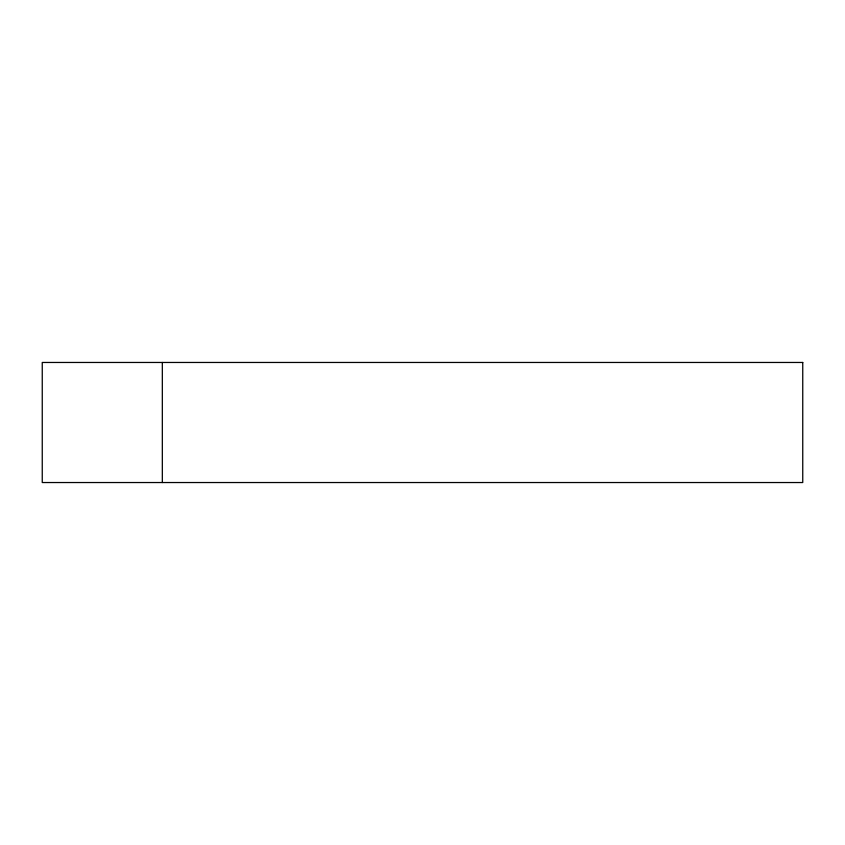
<?xml version="1.0" encoding="UTF-8"?>
<svg xmlns="http://www.w3.org/2000/svg" width="845" height="845" viewBox="0 0 845 845"><rect width="100%" height="100%" fill="white"/><g stroke="black" fill="none" stroke-linecap="round" stroke-linejoin="round"><path stroke-width="1.27" d="M162.325 362.463L162.325 482.537M802.75 362.463L42.25 362.463L42.25 482.537L802.75 482.537L802.75 362.463"/></g></svg>
